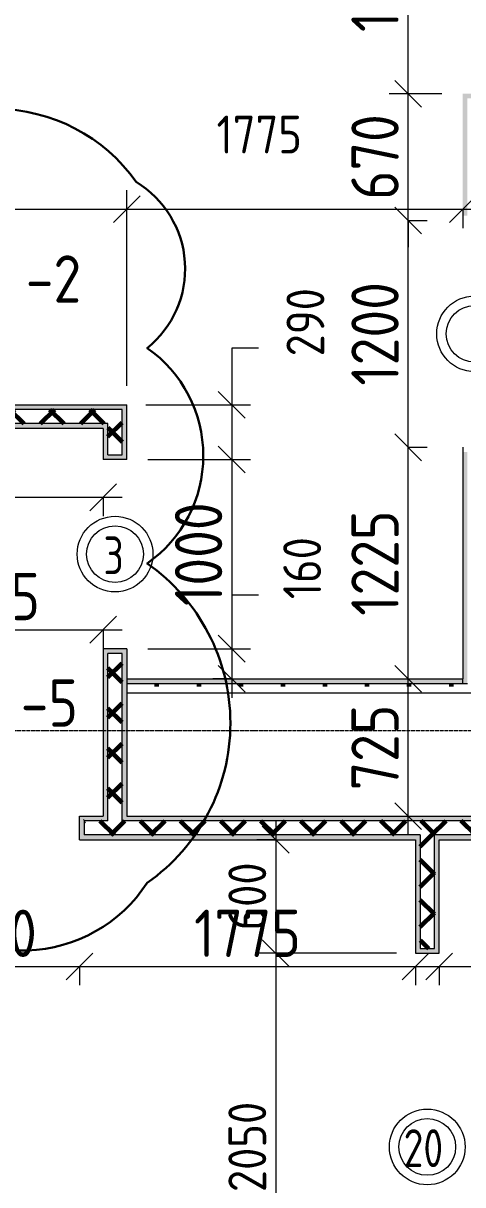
# Model space of a CAD drawing. Header units: millimetres. Extents: x -60946 to 138510, y -262288 to 24501.
# Drawn here: x 5161 to 7484, y -47860 to -41717 of the extents above; entities that cross this region are included whole.
import ezdxf

# ---------------------------------------------------------------- set-up
doc = ezdxf.new("R2010")
doc.units = ezdxf.units.MM
doc.linetypes.add('ADSK_Линия сетки', pattern=[25, 20, -2.5, 0, -2.5])
for name, color, linetype, lineweight in [('2)Тип-2', 3, 'Continuous', 60), ('2)Тип-5', 1, 'Continuous', 60), ('Марки дверей', 7, 'Continuous', 20), ('Оси', 7, 'Continuous', 9), ('Размеры', 7, 'Continuous', 9), ('Стены несущие', 7, 'Continuous', 30), ('Стены отделка', 7, 'Continuous', 30), ('Стены штриховка', 7, 'Continuous', 9)]:
    doc.layers.add(name, color=color, linetype=linetype, lineweight=lineweight)
doc.layers.add('2)Тип-4', color=7, linetype='Continuous', lineweight=30, true_color=0x0080c0)
doc.styles.add('GOST Common_2', font='', dxfattribs={"width": 0.9, "height": 250})
doc.styles.add('GOST Common_3', font='', dxfattribs={"width": 0.9, "height": 200})
doc.styles.add('GOST Common_B', font='', dxfattribs={"width": 0.8, "height": 200})
doc.styles.get('GOST Common_2').set_extended_font_data('GOST Common')
doc.styles.get('GOST Common_3').set_extended_font_data('GOST Common')
doc.styles.get('GOST Common_B').set_extended_font_data('GOST Common', bold=True)
doc.dimstyles.new('ADSK_Основной_2_0_1', dxfattribs={"dimscale": 304.8, "dimtxt": 201.142999, "dimasz": 0.463911, "dimexe": 0.328084, "dimexo": 0.328084, "dimgap": 0.164042, "dimtad": 1, "dimdec": 3, "dimrnd": 0.001, "dimdsep": 46, "dimtxsty": 'GOST Common_3', "dimblk1": 'OBLIQUE', "dimblk2": 'OBLIQUE', "dimsah": 1, "dimcen": 0.09, "dimdle": 0.328084, "dimazin": 2, "dimtfac": 1, "dimtdec": 4, "dimtix": 1, "dimtmove": 1, "dimatfit": 3, "dimfxl": 1, "dimtvp": 1, "dimtolj": 1, "dimtzin": 0, "dimlwd": 20, "dimlwe": 20, "dimarcsym": 2})
doc.dimstyles.new('ADSK_Основной_2_0_2', dxfattribs={"dimscale": 304.8, "dimtxt": 201.142999, "dimasz": 0.463911, "dimexe": 0.328084, "dimexo": 0.328084, "dimgap": 0.164042, "dimtad": 1, "dimdec": 3, "dimrnd": 0.001, "dimdsep": 46, "dimtxsty": 'GOST Common_3', "dimblk1": 'OBLIQUE', "dimblk2": 'OBLIQUE', "dimsah": 1, "dimcen": 0.09, "dimdle": 0.328084, "dimazin": 2, "dimtfac": 1, "dimtdec": 4, "dimtix": 1, "dimtmove": 0, "dimatfit": 3, "dimfxl": 1, "dimtvp": 1, "dimtolj": 1, "dimtzin": 0, "dimlwd": 20, "dimlwe": 20, "dimarcsym": 2})
doc.dimstyles.new('ADSK_Основной_2_0_3', dxfattribs={"dimscale": 304.8, "dimtxt": 201.142999, "dimasz": 0.463911, "dimexe": 0.328084, "dimexo": 0.328084, "dimgap": 0.164042, "dimtad": 1, "dimdec": 3, "dimrnd": 0.001, "dimdsep": 46, "dimtxsty": 'GOST Common_2', "dimblk1": 'OBLIQUE', "dimblk2": 'OBLIQUE', "dimsah": 1, "dimcen": 0.09, "dimdle": 0.328084, "dimazin": 2, "dimtfac": 1, "dimtdec": 4, "dimtix": 1, "dimtmove": 0, "dimatfit": 3, "dimfxl": 1, "dimtvp": 1, "dimtolj": 1, "dimtzin": 0, "dimlwd": 20, "dimlwe": 20, "dimarcsym": 2})
pattern_1 = [(45, (1283.93, -48864.63), (-106.066, 106.066), []), (135, (1283.93, -48864.63), (-106.066, -106.066), [])]

# ---------------------------------------------------------------- blocks, each defined once
blk = doc.blocks.new('М_двери1 - Марка экземпляра 2-3719212-Кладочный план 1-го этажа')
at = {"layer": 'Марки дверей'}
for radius in [2, 1.5]:
    blk.add_circle((0, 0), radius, dxfattribs=at)
blk = doc.blocks.new('_Oblique')
at = {"color": 0, "linetype": 'ByBlock', "lineweight": -2}
blk.add_line((-0.5, -0.5), (0.5, 0.5), dxfattribs=at)
blk = doc.blocks.new('*D3961')
at = {"layer": 'Defpoints', "color": 0, "transparency": 16777216}
for p in [(6595.3, -46034.7), (6495.3, -46634.7), (7233.9, -46634.7)]:
    blk.add_point(p, dxfattribs=at)
at = {"layer": 'Размеры', "color": 0, "lineweight": 20, "transparency": 16777216}
for p, q in [((6495.3, -45934.7), (6495.3, -46734.7)), ((6495.3, -46034.7), (6395.3, -46034.7)), ((7133.9, -46634.7), (6395.3, -46634.7))]:
    blk.add_line(p, q, dxfattribs=at)
at = {"layer": 'Размеры', "color": 0, "lineweight": 20, "transparency": 16777216, "xscale": 141.4, "yscale": 141.4, "zscale": 141.4}
for p, rotation in [((6495.3, -46034.7), 90), ((6495.3, -46634.7), 270)]:
    blk.add_blockref('_Oblique', p, dxfattribs=dict(at, rotation=rotation))
at = {"layer": 'Размеры', "color": 0, "lineweight": 9, "transparency": 16777216, "insert": (6345.3, -46334.7), "char_height": 200, "width": 454.106, "attachment_point": 5, "rotation": 90, "style": 'GOST Common_3'}
blk.add_mtext('\\A1;600', dxfattribs=at)
blk = doc.blocks.new('*D3962')
at = {"layer": 'Defpoints', "color": 0, "transparency": 16777216}
for p in [(7233.9, -46634.7), (6495.3, -48684.7), (6780.8, -48684.7)]:
    blk.add_point(p, dxfattribs=at)
at = {"layer": 'Размеры', "color": 0, "lineweight": 20, "transparency": 16777216}
for p, q in [((6495.3, -46534.7), (6495.3, -48784.7)), ((7133.9, -46634.7), (6395.3, -46634.7)), ((6680.8, -48684.7), (6395.3, -48684.7))]:
    blk.add_line(p, q, dxfattribs=at)
at = {"layer": 'Размеры', "color": 0, "lineweight": 20, "transparency": 16777216, "xscale": 141.4, "yscale": 141.4, "zscale": 141.4}
for p, rotation in [((6495.3, -46634.7), 90), ((6495.3, -48684.7), 270)]:
    blk.add_blockref('_Oblique', p, dxfattribs=dict(at, rotation=rotation))
at = {"layer": 'Размеры', "color": 0, "lineweight": 9, "transparency": 16777216, "insert": (6345.3, -47659.7), "char_height": 200, "width": 605.475, "attachment_point": 5, "rotation": 90, "style": 'GOST Common_3'}
blk.add_mtext('\\A1;2050', dxfattribs=at)
blk = doc.blocks.new('*D3684')
at = {"layer": 'Defpoints', "color": 0, "transparency": 16777216}
for p in [(7358.9, -46604.9), (10083.9, -46604.9), (10083.9, -46704.9)]:
    blk.add_point(p, dxfattribs=at)
at = {"layer": 'Размеры', "color": 0, "lineweight": 20, "transparency": 16777216}
for p, q in [((7258.9, -46704.9), (10183.9, -46704.9)), ((7358.9, -46704.9), (7358.9, -46804.9)), ((10083.9, -46704.9), (10083.9, -46804.9))]:
    blk.add_line(p, q, dxfattribs=at)
at = {"layer": 'Размеры', "color": 0, "lineweight": 20, "transparency": 16777216, "xscale": 141.4, "yscale": 141.4, "zscale": 141.4, "rotation": 180}
blk.add_blockref('_Oblique', (7358.9, -46704.9), dxfattribs=at)
at = {"layer": 'Размеры', "color": 0, "lineweight": 20, "transparency": 16777216, "xscale": 141.4, "yscale": 141.4, "zscale": 141.4}
blk.add_blockref('_Oblique', (10083.9, -46704.9), dxfattribs=at)
at = {"layer": 'Размеры', "color": 0, "lineweight": 9, "transparency": 16777216, "insert": (8721.4, -46529.9), "char_height": 250, "width": 605.475, "attachment_point": 5, "style": 'GOST Common_2'}
blk.add_mtext('\\A1;2725', dxfattribs=at)
blk = doc.blocks.new('*D3756')
at = {"layer": 'Defpoints', "color": 0, "transparency": 16777216}
for p in [(4458.9, -46604.9), (5458.9, -46604.9), (5458.9, -46704.9)]:
    blk.add_point(p, dxfattribs=at)
at = {"layer": 'Размеры', "color": 0, "lineweight": 20, "transparency": 16777216}
for p, q in [((4358.9, -46704.9), (5558.9, -46704.9)), ((4458.9, -46704.9), (4458.9, -46804.9)), ((5458.9, -46704.9), (5458.9, -46804.9))]:
    blk.add_line(p, q, dxfattribs=at)
at = {"layer": 'Размеры', "color": 0, "lineweight": 20, "transparency": 16777216, "xscale": 141.4, "yscale": 141.4, "zscale": 141.4, "rotation": 180}
blk.add_blockref('_Oblique', (4458.9, -46704.9), dxfattribs=at)
at = {"layer": 'Размеры', "color": 0, "lineweight": 20, "transparency": 16777216, "xscale": 141.4, "yscale": 141.4, "zscale": 141.4}
blk.add_blockref('_Oblique', (5458.9, -46704.9), dxfattribs=at)
at = {"layer": 'Размеры', "color": 0, "lineweight": 9, "transparency": 16777216, "insert": (4958.9, -46529.9), "char_height": 250, "width": 560.473, "attachment_point": 5, "style": 'GOST Common_2'}
blk.add_mtext('\\A1;1000', dxfattribs=at)
blk = doc.blocks.new('*D3757')
at = {"layer": 'Defpoints', "color": 0, "transparency": 16777216}
for p in [(5458.9, -46604.9), (7233.9, -46604.9), (7233.9, -46704.9)]:
    blk.add_point(p, dxfattribs=at)
at = {"layer": 'Размеры', "color": 0, "lineweight": 20, "transparency": 16777216}
for p, q in [((5358.9, -46704.9), (7333.9, -46704.9)), ((5458.9, -46704.9), (5458.9, -46804.9)), ((7233.9, -46704.9), (7233.9, -46804.9))]:
    blk.add_line(p, q, dxfattribs=at)
at = {"layer": 'Размеры', "color": 0, "lineweight": 20, "transparency": 16777216, "xscale": 141.4, "yscale": 141.4, "zscale": 141.4, "rotation": 180}
blk.add_blockref('_Oblique', (5458.9, -46704.9), dxfattribs=at)
at = {"layer": 'Размеры', "color": 0, "lineweight": 20, "transparency": 16777216, "xscale": 141.4, "yscale": 141.4, "zscale": 141.4}
blk.add_blockref('_Oblique', (7233.9, -46704.9), dxfattribs=at)
at = {"layer": 'Размеры', "color": 0, "lineweight": 9, "transparency": 16777216, "insert": (6346.4, -46529.9), "char_height": 250, "width": 560.473, "attachment_point": 5, "style": 'GOST Common_2'}
blk.add_mtext('\\A1;1775', dxfattribs=at)
blk = doc.blocks.new('*D3765')
at = {"layer": 'Defpoints', "color": 0, "transparency": 16777216}
for p in [(7095.4, -45184.7), (7195.3, -45184.7), (7095.4, -45909.7)]:
    blk.add_point(p, dxfattribs=at)
at = {"layer": 'Размеры', "color": 0, "lineweight": 20, "transparency": 16777216}
for p, q in [((7195.3, -46009.7), (7195.3, -45084.7)), ((7195.4, -45184.7), (7295.3, -45184.7)), ((7195.4, -45909.7), (7295.3, -45909.7))]:
    blk.add_line(p, q, dxfattribs=at)
at = {"layer": 'Размеры', "color": 0, "lineweight": 20, "transparency": 16777216, "xscale": 141.4, "yscale": 141.4, "zscale": 141.4}
for p, rotation in [((7195.3, -45184.7), 90), ((7195.3, -45909.7), 270)]:
    blk.add_blockref('_Oblique', p, dxfattribs=dict(at, rotation=rotation))
at = {"layer": 'Размеры', "color": 0, "lineweight": 9, "transparency": 16777216, "insert": (7020.3, -45547.2), "char_height": 250, "width": 454.106, "attachment_point": 5, "rotation": 90, "style": 'GOST Common_2'}
blk.add_mtext('\\A1;725', dxfattribs=at)
blk = doc.blocks.new('*D3766')
at = {"layer": 'Defpoints', "color": 0, "transparency": 16777216}
for p in [(7095.4, -43959.7), (7195.3, -43959.7), (7095.4, -45184.7)]:
    blk.add_point(p, dxfattribs=at)
at = {"layer": 'Размеры', "color": 0, "lineweight": 20, "transparency": 16777216}
for p, q in [((7195.3, -45284.7), (7195.3, -43859.7)), ((7195.4, -43959.7), (7295.3, -43959.7)), ((7195.4, -45184.7), (7295.3, -45184.7))]:
    blk.add_line(p, q, dxfattribs=at)
at = {"layer": 'Размеры', "color": 0, "lineweight": 20, "transparency": 16777216, "xscale": 141.4, "yscale": 141.4, "zscale": 141.4}
for p, rotation in [((7195.3, -43959.7), 90), ((7195.3, -45184.7), 270)]:
    blk.add_blockref('_Oblique', p, dxfattribs=dict(at, rotation=rotation))
at = {"layer": 'Размеры', "color": 0, "lineweight": 9, "transparency": 16777216, "insert": (7020.3, -44572.2), "char_height": 250, "width": 560.473, "attachment_point": 5, "rotation": 90, "style": 'GOST Common_2'}
blk.add_mtext('\\A1;1225', dxfattribs=at)
blk = doc.blocks.new('*D3767')
at = {"layer": 'Defpoints', "color": 0, "transparency": 16777216}
for p in [(7095.4, -42759.7), (7195.3, -42759.7), (7095.4, -43959.7)]:
    blk.add_point(p, dxfattribs=at)
at = {"layer": 'Размеры', "color": 0, "lineweight": 20, "transparency": 16777216}
for p, q in [((7195.3, -44059.7), (7195.3, -42659.7)), ((7195.4, -42759.7), (7295.3, -42759.7)), ((7195.4, -43959.7), (7295.3, -43959.7))]:
    blk.add_line(p, q, dxfattribs=at)
at = {"layer": 'Размеры', "color": 0, "lineweight": 20, "transparency": 16777216, "xscale": 141.4, "yscale": 141.4, "zscale": 141.4}
for p, rotation in [((7195.3, -42759.7), 90), ((7195.3, -43959.7), 270)]:
    blk.add_blockref('_Oblique', p, dxfattribs=dict(at, rotation=rotation))
at = {"layer": 'Размеры', "color": 0, "lineweight": 9, "transparency": 16777216, "insert": (7020.3, -43359.7), "char_height": 250, "width": 560.473, "attachment_point": 5, "rotation": 90, "style": 'GOST Common_2'}
blk.add_mtext('\\A1;1200', dxfattribs=at)
blk = doc.blocks.new('*D3768')
at = {"layer": 'Defpoints', "color": 0, "transparency": 16777216}
for p in [(7195.3, -42089.7), (7473.9, -42089.7), (7095.4, -42759.7)]:
    blk.add_point(p, dxfattribs=at)
at = {"layer": 'Размеры', "color": 0, "lineweight": 20, "transparency": 16777216}
for p, q in [((7195.3, -42089.7), (7195.3, -41948.3)), ((7373.9, -42089.7), (7095.3, -42089.7)), ((7195.3, -42759.7), (7195.3, -42089.7)), ((7195.3, -42759.7), (7195.3, -42901.1)), ((7195.4, -42759.7), (7295.3, -42759.7))]:
    blk.add_line(p, q, dxfattribs=at)
at = {"layer": 'Размеры', "color": 0, "lineweight": 20, "transparency": 16777216, "xscale": 141.4, "yscale": 141.4, "zscale": 141.4}
for p, rotation in [((7195.3, -42089.7), 270), ((7195.3, -42759.7), 90)]:
    blk.add_blockref('_Oblique', p, dxfattribs=dict(at, rotation=rotation))
at = {"layer": 'Размеры', "color": 0, "lineweight": 9, "transparency": 16777216, "insert": (7020.3, -42424.7), "char_height": 250, "width": 454.106, "attachment_point": 5, "rotation": 90, "style": 'GOST Common_2'}
blk.add_mtext('\\A1;670', dxfattribs=at)
blk = doc.blocks.new('*D3769')
at = {"layer": 'Defpoints', "color": 0, "transparency": 16777216}
for p in [(7195.3, -40889.7), (7473.9, -40889.7), (7473.9, -42089.7)]:
    blk.add_point(p, dxfattribs=at)
at = {"layer": 'Размеры', "color": 0, "lineweight": 20, "transparency": 16777216}
for p, q in [((7195.3, -42189.7), (7195.3, -40789.7)), ((7373.9, -40889.7), (7095.3, -40889.7)), ((7373.9, -42089.7), (7095.3, -42089.7))]:
    blk.add_line(p, q, dxfattribs=at)
at = {"layer": 'Размеры', "color": 0, "lineweight": 20, "transparency": 16777216, "xscale": 141.4, "yscale": 141.4, "zscale": 141.4}
for p, rotation in [((7195.3, -40889.7), 90), ((7195.3, -42089.7), 270)]:
    blk.add_blockref('_Oblique', p, dxfattribs=dict(at, rotation=rotation))
at = {"layer": 'Размеры', "color": 0, "lineweight": 9, "transparency": 16777216, "insert": (7020.3, -41489.7), "char_height": 250, "width": 560.473, "attachment_point": 5, "rotation": 90, "style": 'GOST Common_2'}
blk.add_mtext('\\A1;1200', dxfattribs=at)
blk = doc.blocks.new('*D3774')
at = {"layer": 'Defpoints', "color": 0, "transparency": 16777216}
for p in [(3783.9, -42600.2), (5708.9, -42700.2), (5708.9, -43734.7)]:
    blk.add_point(p, dxfattribs=at)
at = {"layer": 'Размеры', "color": 0, "lineweight": 20, "transparency": 16777216}
for p, q in [((5708.9, -43634.7), (5708.9, -42600.2)), ((3683.9, -42700.2), (5808.9, -42700.2)), ((3783.9, -42700.2), (3783.9, -42800.2))]:
    blk.add_line(p, q, dxfattribs=at)
at = {"layer": 'Размеры', "color": 0, "lineweight": 20, "transparency": 16777216, "xscale": 141.4, "yscale": 141.4, "zscale": 141.4, "rotation": 180}
blk.add_blockref('_Oblique', (3783.9, -42700.2), dxfattribs=at)
at = {"layer": 'Размеры', "color": 0, "lineweight": 20, "transparency": 16777216, "xscale": 141.4, "yscale": 141.4, "zscale": 141.4}
blk.add_blockref('_Oblique', (5708.9, -42700.2), dxfattribs=at)
at = {"layer": 'Размеры', "color": 0, "lineweight": 9, "transparency": 16777216, "insert": (4746.4, -42525.2), "char_height": 250, "width": 560.473, "attachment_point": 5, "style": 'GOST Common_2'}
blk.add_mtext('\\A1;1925', dxfattribs=at)
blk = doc.blocks.new('*D3775')
at = {"layer": 'Defpoints', "color": 0, "transparency": 16777216}
for p in [(7483.9, -42600.2), (7483.9, -42700.2), (5708.9, -43734.7)]:
    blk.add_point(p, dxfattribs=at)
at = {"layer": 'Размеры', "color": 0, "lineweight": 20, "transparency": 16777216}
for p, q in [((5708.9, -43634.7), (5708.9, -42600.2)), ((5608.9, -42700.2), (7583.9, -42700.2)), ((7483.9, -42700.2), (7483.9, -42800.2))]:
    blk.add_line(p, q, dxfattribs=at)
at = {"layer": 'Размеры', "color": 0, "lineweight": 20, "transparency": 16777216, "xscale": 141.4, "yscale": 141.4, "zscale": 141.4, "rotation": 180}
blk.add_blockref('_Oblique', (5708.9, -42700.2), dxfattribs=at)
at = {"layer": 'Размеры', "color": 0, "lineweight": 20, "transparency": 16777216, "xscale": 141.4, "yscale": 141.4, "zscale": 141.4}
blk.add_blockref('_Oblique', (7483.9, -42700.2), dxfattribs=at)
at = {"layer": 'Размеры', "color": 0, "lineweight": 9, "transparency": 16777216, "insert": (6182.8, -42205.5), "char_height": 200, "width": 560.473, "attachment_point": 1, "line_spacing_factor": 1.022761, "style": 'GOST Common_3'}
blk.add_mtext('\\A1;1775', dxfattribs=at)
blk = doc.blocks.new('*D3776')
at = {"layer": 'Defpoints', "color": 0, "transparency": 16777216}
for p in [(5708.9, -43734.7), (5718.9, -44024.7), (6262.9, -44024.7)]:
    blk.add_point(p, dxfattribs=at)
at = {"layer": 'Размеры', "color": 0, "lineweight": 20, "transparency": 16777216}
for p, q in [((6404.3, -43435.4), (6262.9, -43435.4)), ((6262.9, -43435.4), (6262.9, -43734.7)), ((6262.9, -43634.7), (6262.9, -44124.7)), ((5808.9, -43734.7), (6362.9, -43734.7)), ((5818.9, -44024.7), (6362.9, -44024.7))]:
    blk.add_line(p, q, dxfattribs=at)
at = {"layer": 'Размеры', "color": 0, "lineweight": 20, "transparency": 16777216, "xscale": 141.4, "yscale": 141.4, "zscale": 141.4}
for p, rotation in [((6262.9, -43734.7), 90), ((6262.9, -44024.7), 270)]:
    blk.add_blockref('_Oblique', p, dxfattribs=dict(at, rotation=rotation))
at = {"layer": 'Размеры', "color": 0, "lineweight": 9, "transparency": 16777216, "insert": (6552.4, -43479.1), "char_height": 200, "width": 454.106, "attachment_point": 1, "rotation": 90, "line_spacing_factor": 1.022761, "style": 'GOST Common_3'}
blk.add_mtext('\\A1;290', dxfattribs=at)
blk = doc.blocks.new('*D3777')
at = {"layer": 'Defpoints', "color": 0, "transparency": 16777216}
for p in [(5718.9, -44024.7), (5718.9, -45024.7), (6262.9, -45024.7)]:
    blk.add_point(p, dxfattribs=at)
at = {"layer": 'Размеры', "color": 0, "lineweight": 20, "transparency": 16777216}
for p, q in [((6262.9, -43924.7), (6262.9, -45124.7)), ((5818.9, -44024.7), (6362.9, -44024.7)), ((5818.9, -45024.7), (6362.9, -45024.7))]:
    blk.add_line(p, q, dxfattribs=at)
at = {"layer": 'Размеры', "color": 0, "lineweight": 20, "transparency": 16777216, "xscale": 141.4, "yscale": 141.4, "zscale": 141.4}
for p, rotation in [((6262.9, -44024.7), 90), ((6262.9, -45024.7), 270)]:
    blk.add_blockref('_Oblique', p, dxfattribs=dict(at, rotation=rotation))
at = {"layer": 'Размеры', "color": 0, "lineweight": 9, "transparency": 16777216, "insert": (6087.9, -44524.7), "char_height": 250, "width": 560.473, "attachment_point": 5, "rotation": 90, "style": 'GOST Common_2'}
blk.add_mtext('\\A1;1000', dxfattribs=at)
blk = doc.blocks.new('*D3778')
at = {"layer": 'Defpoints', "color": 0, "transparency": 16777216}
for p in [(5718.9, -45024.7), (6262.9, -45184.7), (6362.9, -45184.7)]:
    blk.add_point(p, dxfattribs=at)
at = {"layer": 'Размеры', "color": 0, "lineweight": 20, "transparency": 16777216}
for p, q in [((6404.3, -44741.5), (6262.9, -44741.5)), ((6262.9, -44741.5), (6262.9, -45024.7)), ((6262.9, -44924.7), (6262.9, -45284.7)), ((5818.9, -45024.7), (6362.9, -45024.7)), ((6262.9, -45184.7), (6162.9, -45184.7))]:
    blk.add_line(p, q, dxfattribs=at)
at = {"layer": 'Размеры', "color": 0, "lineweight": 20, "transparency": 16777216, "xscale": 141.4, "yscale": 141.4, "zscale": 141.4}
for p, rotation in [((6262.9, -45024.7), 90), ((6262.9, -45184.7), 270)]:
    blk.add_blockref('_Oblique', p, dxfattribs=dict(at, rotation=rotation))
at = {"layer": 'Размеры', "color": 0, "lineweight": 9, "transparency": 16777216, "insert": (6535.3, -44762.8), "char_height": 200, "width": 409.104, "attachment_point": 1, "rotation": 90, "line_spacing_factor": 1.022761, "style": 'GOST Common_3'}
blk.add_mtext('\\A1;160', dxfattribs=at)
blk = doc.blocks.new('*D3781')
at = {"layer": 'Defpoints', "color": 0, "transparency": 16777216}
for p in [(3963.9, -44124.1), (5583.9, -44124.1), (5583.9, -44224.1)]:
    blk.add_point(p, dxfattribs=at)
at = {"layer": 'Размеры', "color": 0, "lineweight": 20, "transparency": 16777216}
for p, q in [((3863.9, -44224.1), (5683.9, -44224.1)), ((3963.9, -44224.1), (3963.9, -44324.1)), ((5583.9, -44224.1), (5583.9, -44324.1))]:
    blk.add_line(p, q, dxfattribs=at)
at = {"layer": 'Размеры', "color": 0, "lineweight": 20, "transparency": 16777216, "xscale": 141.4, "yscale": 141.4, "zscale": 141.4, "rotation": 180}
blk.add_blockref('_Oblique', (3963.9, -44224.1), dxfattribs=at)
at = {"layer": 'Размеры', "color": 0, "lineweight": 20, "transparency": 16777216, "xscale": 141.4, "yscale": 141.4, "zscale": 141.4}
blk.add_blockref('_Oblique', (5583.9, -44224.1), dxfattribs=at)
at = {"layer": 'Размеры', "color": 0, "lineweight": 9, "transparency": 16777216, "insert": (4773.9, -44049.1), "char_height": 250, "width": 560.473, "attachment_point": 5, "style": 'GOST Common_2'}
blk.add_mtext('\\A1;1620', dxfattribs=at)
blk = doc.blocks.new('*D3783')
at = {"layer": 'Defpoints', "color": 0, "transparency": 16777216}
for p in [(5583.9, -44824.1), (5583.9, -44924.1), (4358.9, -45184.7)]:
    blk.add_point(p, dxfattribs=at)
at = {"layer": 'Размеры', "color": 0, "lineweight": 20, "transparency": 16777216}
for p, q in [((4358.9, -45084.7), (4358.9, -44824.1)), ((4258.9, -44924.1), (5683.9, -44924.1)), ((5583.9, -44924.1), (5583.9, -45024.1))]:
    blk.add_line(p, q, dxfattribs=at)
at = {"layer": 'Размеры', "color": 0, "lineweight": 20, "transparency": 16777216, "xscale": 141.4, "yscale": 141.4, "zscale": 141.4, "rotation": 180}
blk.add_blockref('_Oblique', (4358.9, -44924.1), dxfattribs=at)
at = {"layer": 'Размеры', "color": 0, "lineweight": 20, "transparency": 16777216, "xscale": 141.4, "yscale": 141.4, "zscale": 141.4}
blk.add_blockref('_Oblique', (5583.9, -44924.1), dxfattribs=at)
at = {"layer": 'Размеры', "color": 0, "lineweight": 9, "transparency": 16777216, "insert": (4971.4, -44749.1), "char_height": 250, "width": 560.473, "attachment_point": 5, "style": 'GOST Common_2'}
blk.add_mtext('\\A1;1225', dxfattribs=at)

msp = doc.modelspace()

# ---------------------------------------------------------------- hatches: boundary and pattern name
at = {"layer": '2)Тип-2'}
h = msp.add_hatch(color=256, dxfattribs=at)
h.paths.add_polyline_path([(7483.9343, -45209.6624), (7508.9343, -45209.6624), (7508.9343, -43984.6624), (7483.9343, -43984.6624), (7483.9343, -45184.6624)])
h.paths.add_polyline_path([(7508.9343, -42734.6624), (7508.9343, -42114.6624), (7608.9343, -42114.6624), (7608.9343, -42089.6624), (7483.9343, -42089.6624), (7483.9343, -42734.6624)])
h.paths.add_polyline_path([(7483.9343, -40889.6624), (7608.9343, -40889.6624), (7608.9343, -40864.6624), (7508.9343, -40864.6624), (7508.9343, -39509.6624), (7483.9343, -39509.6624)])
msp.add_hatch(color=256, dxfattribs=at).paths.add_polyline_path([(5583.9343, -43759.6624), (5683.9343, -43759.6624), (5683.9343, -43734.6624), (3783.9343, -43734.6624), (3783.9343, -43759.6624), (5375.7079, -43759.6624)])
h = msp.add_hatch(color=256, dxfattribs=at)
h.paths.add_polyline_path([(5708.9343, -45909.6624), (5708.9343, -45024.6624), (5583.9343, -45024.6624), (5583.9343, -45049.6624), (5683.9343, -45049.6624), (5683.9343, -45909.6624)])
h.paths.add_polyline_path([(5708.9343, -44024.6624), (5708.9343, -43734.6624), (5683.9343, -43734.6624), (5683.9343, -43999.6624), (5583.9343, -43999.6624), (5583.9343, -44024.6624)])
h = msp.add_hatch(dxfattribs=at)
h.set_pattern_fill('FP_4', color=256, style=0, pattern_type=2)
h.set_pattern_definition(pattern_1)
h.paths.add_polyline_path([(5608.9343, -43834.6624), (5608.9343, -43759.6624), (3758.9343, -43759.6624), (3758.9343, -43834.6624), (5583.9343, -43834.6624)])
h = msp.add_hatch(dxfattribs=at)
h.set_pattern_fill('FP_4', color=256, style=0, pattern_type=2)
h.set_pattern_definition(pattern_1)
h.paths.add_polyline_path([(5608.9343, -45934.6624), (5683.9343, -45934.6624), (5683.9343, -45049.6624), (5608.9343, -45049.6624), (5608.9343, -45909.6624)])
h.paths.add_polyline_path([(5683.9343, -43999.6624), (5683.9343, -43759.6624), (5608.9343, -43759.6624), (5608.9343, -43999.6624)])
h = msp.add_hatch(color=256, dxfattribs=at)
h.paths.add_polyline_path([(5375.7079, -43859.6624), (5583.9343, -43859.6624), (5583.9343, -43834.6624), (3938.9343, -43834.6624), (3938.9343, -43859.6624), (3963.9343, -43859.6624)])
h.paths.add_polyline_path([(3783.9343, -43859.6624), (3888.9343, -43859.6624), (3888.9343, -43834.6624), (3783.9343, -43834.6624)])
h = msp.add_hatch(color=256, dxfattribs=at)
h.paths.add_polyline_path([(5583.9343, -45909.6624), (5608.9343, -45909.6624), (5608.9343, -45049.6624), (5583.9343, -45049.6624)])
h.paths.add_polyline_path([(5583.9343, -43999.6624), (5608.9343, -43999.6624), (5608.9343, -43834.6624), (5583.9343, -43834.6624), (5583.9343, -43859.6624)])
h = msp.add_hatch(color=256, dxfattribs=at)
h.paths.add_polyline_path([(4458.9343, -46034.6624), (4458.9343, -45909.6624), (4333.9343, -45909.6624), (4333.9343, -45934.6624), (4433.9343, -45934.6624), (4433.9343, -46034.6624)])
h.paths.add_polyline_path([(3283.9343, -46034.6624), (3308.9343, -46034.6624), (3308.9343, -45934.6624), (3333.9343, -45934.6624), (3333.9343, -45909.6624), (3283.9343, -45909.6624)])
h.paths.add_polyline_path([(5483.9343, -46034.6624), (5483.9343, -45934.6624), (5608.9343, -45934.6624), (5608.9343, -45909.6624), (5458.9343, -45909.6624), (5458.9343, -46034.6624)])
h.paths.add_polyline_path([(1758.9343, -46034.6624), (1783.9343, -46034.6624), (1783.9343, -45909.6624), (1733.9343, -45909.6624), (1733.9343, -45934.6624), (1758.9343, -45934.6624), (1758.9343, -46009.6624)])
h.paths.add_polyline_path([(1618.9343, -46034.6624), (1643.9343, -46034.6624), (1643.9343, -45934.6624), (1683.9343, -45934.6624), (1683.9343, -45909.6624), (1618.9343, -45909.6624)])
h.paths.add_polyline_path([(428.9343, -46034.6624), (428.9343, -45909.6624), (363.9343, -45909.6624), (363.9343, -45934.6624), (403.9343, -45934.6624), (403.9343, -46034.6624)])
h.paths.add_polyline_path([(1093.9343, -46034.6624), (1118.9343, -46034.6624), (1118.9343, -45909.6624), (1053.9343, -45909.6624), (1053.9343, -45934.6624), (1093.9343, -45934.6624), (1093.9343, -46009.6624)])
h.paths.add_polyline_path([(953.9343, -46034.6624), (953.9343, -45934.6624), (1003.9343, -45934.6624), (1003.9343, -45909.6624), (928.9343, -45909.6624), (928.9343, -46034.6624)])
h.paths.add_polyline_path([(10083.9343, -45934.6624), (10083.9343, -45909.6624), (5683.9343, -45909.6624), (5683.9343, -45934.6624), (9793.1251, -45934.6624)])
h.paths.add_polyline_path([(4283.9343, -45934.6624), (4283.9343, -45909.6624), (3383.9343, -45909.6624), (3383.9343, -45934.6624), (3903.2355, -45934.6624)])
h.paths.add_polyline_path([(313.9343, -45934.6624), (313.9343, -45909.6624), (-616.0657, -45909.6624), (-616.0657, -45934.6624), (222.0544, -45934.6624)])
h.paths.add_polyline_path([(-1250.418, -45934.6624), (-666.0657, -45934.6624), (-666.0657, -45909.6624), (-2053.5657, -45909.6624), (-2053.5657, -45934.6624), (-1986.6542, -45934.6624)])
h = msp.add_hatch(dxfattribs=at)
h.set_pattern_fill('FP_4', color=256, style=0, pattern_type=2)
h.set_pattern_definition(pattern_1)
h.paths.add_polyline_path([(1694.5268, -46009.6624), (1758.9343, -46009.6624), (1758.9343, -45934.6624), (1643.9343, -45934.6624), (1643.9343, -46009.6624)])
h.paths.add_polyline_path([(10083.9343, -46009.6624), (10083.9343, -45934.6624), (5483.9343, -45934.6624), (5483.9343, -46009.6624), (9793.1251, -46009.6624)])
h.paths.add_polyline_path([(-2053.5657, -46009.6624), (403.9343, -46009.6624), (403.9343, -45934.6624), (-2053.5657, -45934.6624)])
h.paths.add_polyline_path([(953.9343, -46009.6624), (1093.9343, -46009.6624), (1093.9343, -45934.6624), (953.9343, -45934.6624)])
h.paths.add_polyline_path([(4433.9343, -46009.6624), (4433.9343, -45934.6624), (3308.9343, -45934.6624), (3308.9343, -46009.6624), (3903.2355, -46009.6624)])
h = msp.add_hatch(color=256, dxfattribs=at)
h.paths.add_polyline_path([(9793.1251, -46034.6624), (10083.9343, -46034.6624), (10083.9343, -46009.6624), (7333.9343, -46009.6624), (7333.9343, -46034.6624), (8320.6527, -46034.6624)])
h.paths.add_polyline_path([(4433.9343, -46034.6624), (4433.9343, -46009.6624), (3308.9343, -46009.6624), (3308.9343, -46034.6624), (3903.2355, -46034.6624)])
h.paths.add_polyline_path([(5483.9343, -46034.6624), (7258.9343, -46034.6624), (7258.9343, -46009.6624), (5483.9343, -46009.6624)])
h.paths.add_polyline_path([(953.9343, -46034.6624), (1093.9343, -46034.6624), (1093.9343, -46009.6624), (953.9343, -46009.6624)])
h.paths.add_polyline_path([(-2053.5657, -46034.6624), (403.9343, -46034.6624), (403.9343, -46009.6624), (-2053.5657, -46009.6624)])
h.paths.add_polyline_path([(1643.9343, -46034.6624), (1758.9343, -46034.6624), (1758.9343, -46009.6624), (1643.9343, -46009.6624)])
h = msp.add_hatch(color=256, dxfattribs=at)
h.paths.add_polyline_path([(7258.9343, -49284.6624), (7258.9343, -48709.6624), (7358.9343, -48709.6624), (7358.9343, -48684.6624), (7233.9343, -48684.6624), (7233.9343, -49284.6624)])
h.paths.add_polyline_path([(7233.9343, -46634.6624), (7358.9343, -46634.6624), (7358.9343, -46609.6624), (7258.9343, -46609.6624), (7258.9343, -46034.6624), (7233.9343, -46034.6624), (7233.9343, -46126.1139)])
h = msp.add_hatch(dxfattribs=at)
h.set_pattern_fill('FP_4', color=256, style=0, pattern_type=2)
h.set_pattern_definition(pattern_1)
h.paths.add_polyline_path([(7333.9343, -49309.6624), (7333.9343, -48709.6624), (7258.9343, -48709.6624), (7258.9343, -49309.6624)])
h.paths.add_polyline_path([(7333.9343, -46609.6624), (7333.9343, -46009.6624), (7258.9343, -46009.6624), (7258.9343, -46609.6624)])
h = msp.add_hatch(color=256, dxfattribs=at)
h.paths.add_polyline_path([(7358.9343, -49284.6624), (7358.9343, -48709.6624), (7333.9343, -48709.6624), (7333.9343, -49284.6624)])
h.paths.add_polyline_path([(7358.9343, -46609.6624), (7358.9343, -46034.6624), (7333.9343, -46034.6624), (7333.9343, -46609.6624)])
at = {"layer": '2)Тип-5', "true_color": 0xd50000}
msp.add_hatch(color=12, dxfattribs=at).paths.add_polyline_path([(6848.1803, -45209.6624), (7483.9343, -45209.6624), (7483.9343, -45184.6624), (5708.9343, -45184.6624), (5708.9343, -45209.6624)])
h = msp.add_hatch(dxfattribs=at)
h.set_pattern_fill('FP_6', color=12, style=0, pattern_type=2)
h.set_pattern_definition([(0, (1283.93, -48864.63), (111.125, 111.125), [55.562, -166.687]), (90, (1311.72, -48892.41), (-111.125, 111.125), [55.562, -166.687])])
h.paths.add_polyline_path([(7508.9343, -45259.6624), (7508.9343, -45209.6624), (5708.9343, -45209.6624), (5708.9343, -45259.6624), (7483.9343, -45259.6624)])

# ---------------------------------------------------------------- linework, layer by layer
at = {"layer": '2)Тип-4', "color": 5}
msp.add_lwpolyline([(1661.6962, -46306.7647, -0.52056705), (1661.6962, -44725.1411, -0.52056705), (1661.6962, -43748.6947, -0.52056705), (1661.6962, -42837.5083, -0.52056705), (2609.7485, -42556.5419, -0.52056705), (4276.432, -42556.5419, -0.52056705), (5757.9198, -42556.5419, -0.52056705), (5816.1856, -43434.8643, -0.52056705), (5816.1856, -44573.8667, -0.52056705), (5816.1856, -46263.0091, -0.52056705), (4527.3274, -46306.7647, -0.52056705), (2963.8775, -46306.7647, -0.52056705)], format="xyb", close=True, dxfattribs=at)
at = {"layer": 'Оси', "linetype": 'ADSK_Линия сетки', "lineweight": 5}
msp.add_line((63681.4538, -45459.6624), (-23956.1623, -45459.6624), dxfattribs=at)
at = {"layer": 'Стены несущие', "lineweight": 9}
for p, q in [((3783.9343, -43734.6624), (5708.9343, -43734.6624)), ((5708.9343, -44024.6624), (5708.9343, -43734.6624)), ((5583.9343, -43859.6624), (3963.9343, -43859.6624)), ((5583.9343, -43859.6624), (5583.9343, -44024.6624)), ((7483.9343, -43959.6624), (7483.9343, -45184.6624)), ((5708.9343, -44024.6624), (5583.9343, -44024.6624)), ((5583.9343, -45024.6624), (5583.9343, -45909.6624)), ((5708.9343, -45024.6624), (5583.9343, -45024.6624)), ((5708.9343, -45024.6624), (5708.9343, -45184.6624)), ((7608.9343, -45259.6624), (5708.9343, -45259.6624)), ((5708.9343, -45259.6624), (5708.9343, -45909.6624)), ((5458.9343, -45909.6624), (5583.9343, -45909.6624)), ((5458.9343, -46034.6624), (5458.9343, -45909.6624)), ((5708.9343, -45909.6624), (10083.9343, -45909.6624)), ((5458.9343, -46034.6624), (7233.9343, -46034.6624)), ((7233.9343, -46034.6624), (7233.9343, -46634.6624)), ((7358.9343, -46034.6624), (10083.9343, -46034.6624)), ((7358.9343, -46634.6624), (7358.9343, -46034.6624)), ((7233.9343, -46634.6624), (7358.9343, -46634.6624))]:
    msp.add_line(p, q, dxfattribs=at)
at = {"layer": 'Стены отделка', "lineweight": 18}
msp.add_line((5708.9343, -45184.6624), (7483.9343, -45184.6624), dxfattribs=at)
at = {"layer": 'Стены штриховка', "lineweight": 9}
for p, q in [((5683.9343, -43759.6624), (3758.9343, -43759.6624)), ((5683.9343, -43999.6624), (5683.9343, -43759.6624)), ((5608.9343, -43834.6624), (3758.9343, -43834.6624)), ((5608.9343, -43999.6624), (5608.9343, -43834.6624)), ((5608.9343, -43999.6624), (5683.9343, -43999.6624)), ((5683.9343, -45049.6624), (5608.9343, -45049.6624)), ((5608.9343, -45934.6624), (5608.9343, -45049.6624)), ((5683.9343, -45934.6624), (5683.9343, -45049.6624)), ((5708.9343, -45184.6624), (5708.9343, -45259.6624)), ((7508.9343, -45209.6624), (5708.9343, -45209.6624)), ((7483.9343, -45209.6624), (7483.9343, -45184.6624)), ((5483.9343, -45934.6624), (5483.9343, -46009.6624)), ((5608.9343, -45934.6624), (5483.9343, -45934.6624)), ((10083.9343, -45934.6624), (5683.9343, -45934.6624)), ((7258.9343, -46009.6624), (5483.9343, -46009.6624)), ((7258.9343, -46009.6624), (7258.9343, -46609.6624)), ((10083.9343, -46009.6624), (7333.9343, -46009.6624)), ((7333.9343, -46609.6624), (7333.9343, -46009.6624)), ((7258.9343, -46609.6624), (7333.9343, -46609.6624))]:
    msp.add_line(p, q, dxfattribs=at)

# ---------------------------------------------------------------- block references
at = {"layer": 'Марки дверей', "xscale": 99.99999999999993, "yscale": 99.99999999999993, "zscale": 99.99999999999993}
for p in [(7546.4343, -43359.6624), (5646.4343, -44524.6624), (7296.4343, -47659.6624)]:
    msp.add_blockref('М_двери1 - Марка экземпляра 2-3719212-Кладочный план 1-го этажа', p, dxfattribs=at)

# ---------------------------------------------------------------- texts
at = {"layer": '2)Тип-2', "color": 116, "lineweight": 25, "true_color": 0x008040, "insert": (5174.909, -42944.4341), "char_height": 250, "width": 432.91125, "attachment_point": 1, "style": 'GOST Common_3'}
msp.add_mtext('-2', dxfattribs=at)
at = {"layer": '2)Тип-5', "color": 116, "lineweight": 25, "true_color": 0x008040, "insert": (5148.3168, -45187.073), "char_height": 250, "width": 432.91125, "attachment_point": 1, "style": 'GOST Common_3'}
msp.add_mtext('-5', dxfattribs=at)
at = {"layer": 'Марки дверей', "lineweight": 5, "char_height": 200, "attachment_point": 1, "style": 'GOST Common_B'}
for s, insert, width in [('\\fGOST Common|b1|i0|c204|p34|;\\W.8;3', (5585.1769, -44431.0035), 141.097), ('20', (7171.5769, -47566.0035), 295.021)]:
    msp.add_mtext(s, dxfattribs=dict(at, insert=insert, width=width))

# ---------------------------------------------------------------- dimensions: what is measured, and where the dimension line sits
at = {"layer": 'Размеры', "lineweight": 9}
for base, p1, p2, dimstyle, override, picture, middle in [((7195.3484, -40889.6624), (7473.9343, -42089.6624), (7473.9343, -40889.6624), 'ADSK_Основной_2_0_3', {"dimpost": '<>', "dimfxl": 1200}, '*D3769', (7020.3484, -41489.6624)), ((7195.3484, -42089.6624), (7095.3635, -42759.6624), (7473.9343, -42089.6624), 'ADSK_Основной_2_0_3', {"dimpost": '<>', "dimfxl": 769.555629}, '*D3768', (7020.3484, -42424.6624)), ((7195.3484, -42759.6624), (7095.3635, -43959.6624), (7095.3635, -42759.6624), 'ADSK_Основной_2_0_3', {"dimpost": '<>', "dimfxl": 1200}, '*D3767', (7020.3484, -43359.6624)), ((7195.3484, -43959.6624), (7095.3635, -45184.6624), (7095.3635, -43959.6624), 'ADSK_Основной_2_0_3', {"dimpost": '<>', "dimfxl": 1225}, '*D3766', (7020.3484, -44572.1624)), ((6262.9011, -45024.6624), (5718.9343, -44024.6624), (5718.9343, -45024.6624), 'ADSK_Основной_2_0_3', {"dimpost": '<>', "dimfxl": 1000}, '*D3777', (6087.9011, -44524.6624)), ((7195.3484, -45184.6624), (7095.3635, -45909.6624), (7095.3635, -45184.6624), 'ADSK_Основной_2_0_3', {"dimpost": '<>', "dimfxl": 725}, '*D3765', (7020.3484, -45547.1624)), ((6495.3484, -46634.6624), (6595.3333, -46034.6624), (7233.9343, -46634.6624), 'ADSK_Основной_2_0_2', {"dimpost": '<>', "dimfxl": 876.248405}, '*D3961', (6345.3484, -46334.6624)), ((6495.3484, -48684.6624), (7233.9343, -46634.6624), (6780.7871, -48684.6624), 'ADSK_Основной_2_0_2', {"dimpost": '<>', "dimfxl": 2099.486213}, '*D3962', (6345.3484, -47659.6624))]:
    dim = msp.add_linear_dim(base=base, p1=p1, p2=p2, angle=90, dimstyle=dimstyle, override=override, dxfattribs=at)
    dim.commit()
    dim.dimension.update_dxf_attribs({"geometry": picture, "text_midpoint": middle})
dim = msp.add_linear_dim(base=(7483.9343, -42700.203), p1=(5708.9343, -43734.6624), p2=(7483.9343, -42600.2181), dimstyle='ADSK_Основной_2_0_1', override={"dimpost": '<>', "dimfxl": 2106.558523}, dxfattribs=at)
dim.commit()
dim.dimension.update_dxf_attribs({"geometry": '*D3775', "text_midpoint": (6463.0048, -42522.1707), "dimtype": 160})
for base, p1, p2, override, picture, middle in [((5708.9343, -42700.203), (3783.9343, -42600.2181), (5708.9343, -43734.6624), {"dimpost": '<>', "dimfxl": 2234.41017}, '*D3774', (4746.4343, -42525.203)), ((5583.9343, -44224.0559), (3963.9343, -44124.071), (5583.9343, -44124.071), {"dimpost": '<>', "dimfxl": 1620}, '*D3781', (4773.9343, -44049.0559)), ((5583.9343, -44924.0559), (4358.9343, -45184.6624), (5583.9343, -44824.071), {"dimpost": '<>', "dimfxl": 1276.969532}, '*D3783', (4971.4343, -44749.0559)), ((5458.9343, -46704.8769), (4458.9343, -46604.892), (5458.9343, -46604.892), {"dimpost": '<>', "dimfxl": 1000}, '*D3756', (4958.9343, -46529.8769)), ((7233.9343, -46704.8769), (5458.9343, -46604.892), (7233.9343, -46604.892), {"dimpost": '<>', "dimfxl": 1775}, '*D3757', (6346.4343, -46529.8769)), ((10083.9343, -46704.8769), (7358.9343, -46604.892), (10083.9343, -46604.892), {"dimpost": '<>', "dimfxl": 2725}, '*D3684', (8721.4343, -46529.8769))]:
    dim = msp.add_linear_dim(base=base, p1=p1, p2=p2, dimstyle='ADSK_Основной_2_0_3', override=override, dxfattribs=at)
    dim.commit()
    dim.dimension.update_dxf_attribs({"geometry": picture, "text_midpoint": middle})
for base, p1, p2, override, picture, middle in [((6262.9011, -44024.6624), (5708.9343, -43734.6624), (5718.9343, -44024.6624), {"dimpost": '<>', "dimfxl": 290.172363}, '*D3776', (6493.2913, -43435.3605)), ((6262.9011, -45184.6624), (5718.9343, -45024.6624), (6362.886, -45184.6624), {"dimpost": '<>', "dimfxl": 663.53125}, '*D3778', (6493.2913, -44741.5388))]:
    dim = msp.add_linear_dim(base=base, p1=p1, p2=p2, angle=90, dimstyle='ADSK_Основной_2_0_1', override=override, dxfattribs=at)
    dim.commit()
    dim.dimension.update_dxf_attribs({"geometry": picture, "text_midpoint": middle, "dimtype": 160, "text_rotation": 90})

doc.saveas('drawing.dxf')
